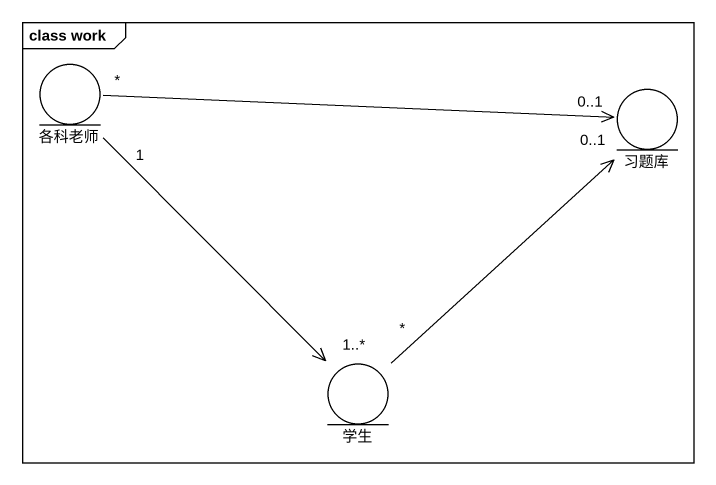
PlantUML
@startuml
mainframe class work
entity 各科老师
entity 习题库
entity 学生
各科老师 "*" -right-> "0..1" 习题库
各科老师 "1" --> "1..*" 学生
学生 "*" -up-> "0..1" 习题库
@enduml
